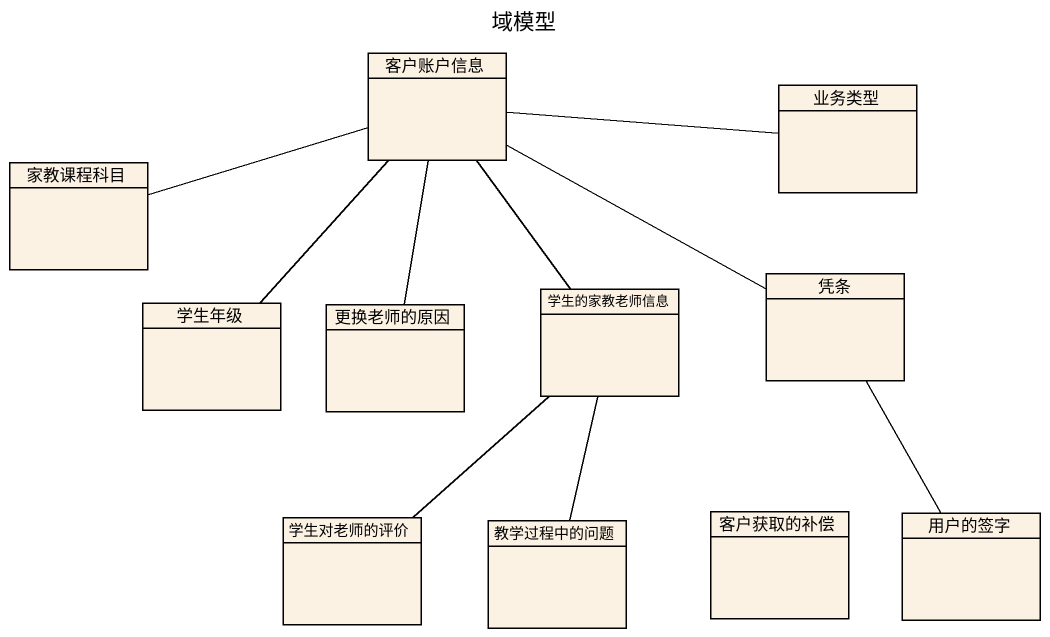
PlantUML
@startuml
title 域模型
hide circle
hide empty members
class 客户账户信息
class 业务类型
class 家教课程科目
class 凭条
class 学生年级
class 更换老师的原因
class 学生的家教老师信息
class 学生对老师的评价
class 教学过程中的问题
class 客户获取的补偿
class 用户的签字
客户账户信息 -right- 业务类型
客户账户信息 -right- 凭条
客户账户信息 -- 学生年级
客户账户信息 -- 更换老师的原因
客户账户信息 -- 学生的家教老师信息
家教课程科目 -right- 客户账户信息
凭条 -- 用户的签字
学生的家教老师信息 -- 学生对老师的评价
学生的家教老师信息 -- 教学过程中的问题
@enduml
